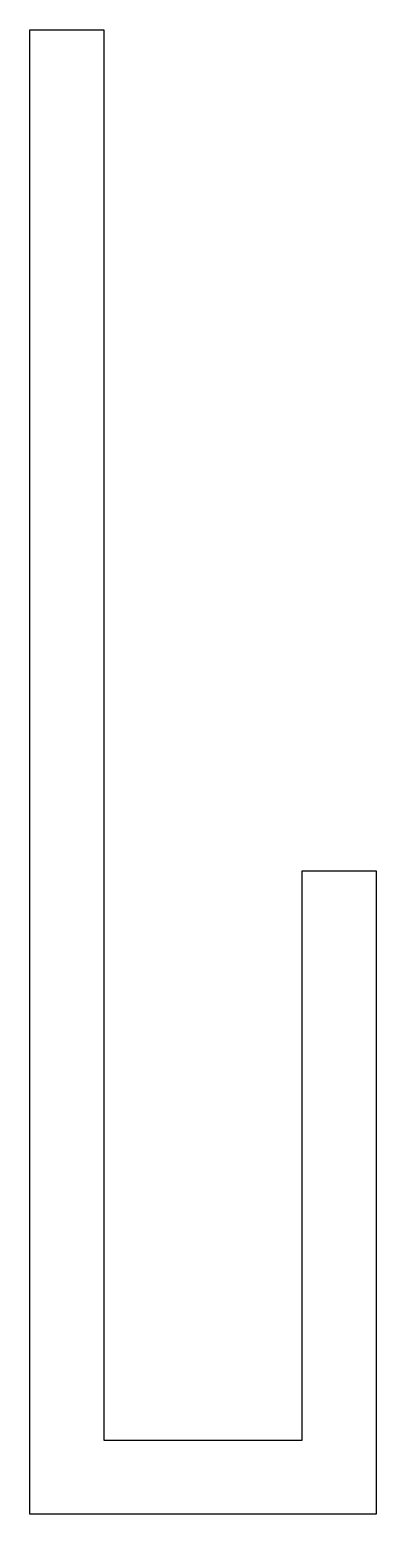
# Model space of a CAD drawing. Extents: x 165.3 to 172.3, y 203.5 to 233.5.
import ezdxf

# ---------------------------------------------------------------- set-up
doc = ezdxf.new("R2010")
doc.units = 0
doc.header["$LTSCALE"] = 15
doc.layers.add('KALIN_CIZGI', color=7, linetype='CONTINUOUS')

msp = doc.modelspace()

# ---------------------------------------------------------------- linework, layer by layer
at = {"layer": 'KALIN_CIZGI', "ltscale": 0.2}
msp.add_lwpolyline([(172.274, 203.535), (165.274, 203.535), (165.274, 233.535), (166.774, 233.535), (166.774, 205.035), (170.774, 205.035), (170.774, 216.535), (172.274, 216.535)], close=True, dxfattribs=at)

doc.saveas('drawing.dxf')
